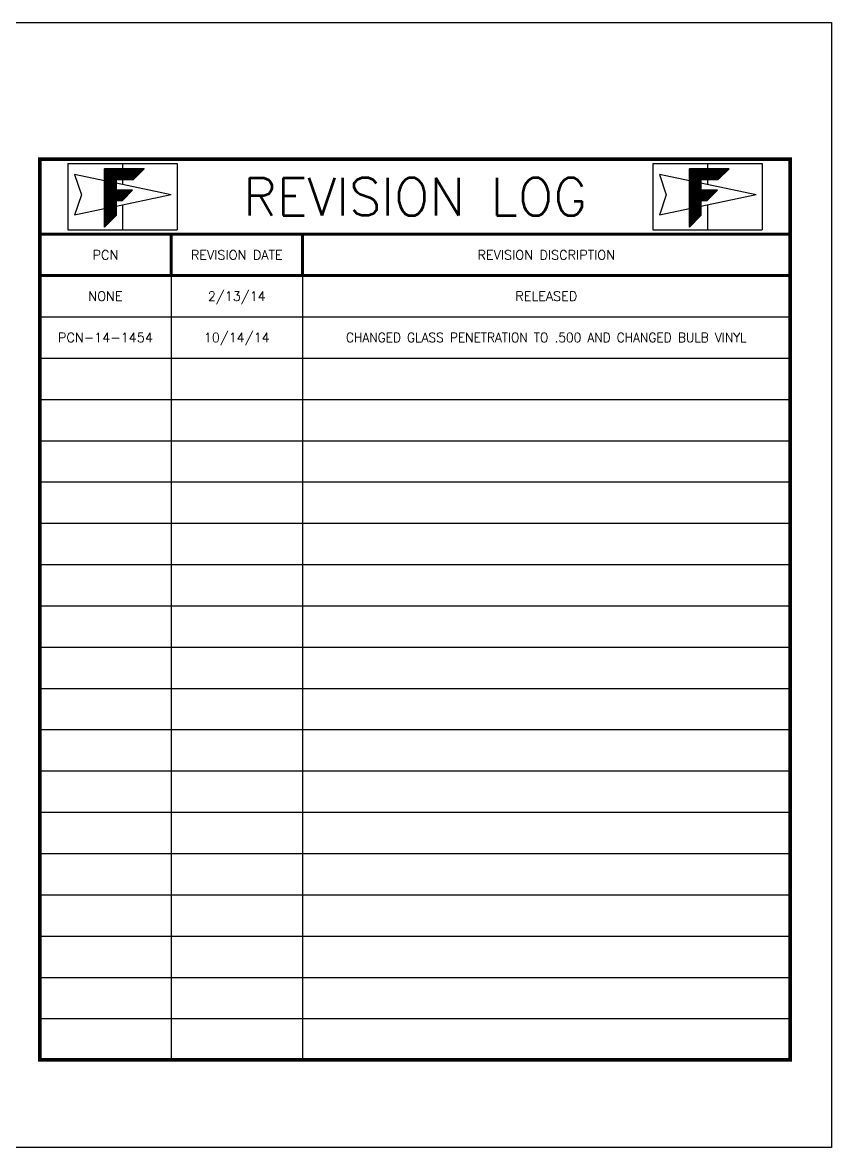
# Model space of a CAD drawing. Extents: x -82 to 113, y -82 to 93.
# Drawn here: x 32.88 to 54.44, y 13.61 to 43.58 of the extents above; entities that cross this region are included whole.
import ezdxf
from ezdxf.enums import TextEntityAlignment as Align

# ---------------------------------------------------------------- set-up
doc = ezdxf.new("R2010")
doc.units = 0
doc.header["$MEASUREMENT"] = 0
doc.layers.get('0').update_dxf_attribs({"linetype": 'CONTINUOUS'})
doc.layers.add('Ballons', color=7, linetype='CONTINUOUS')
doc.layers.add('REVISION LOG', color=7, linetype='CONTINUOUS')
doc.styles.get("Standard").update_dxf_attribs({"font": 'simplex.shx'})

# ---------------------------------------------------------------- blocks, each defined once
blk = doc.blocks.new('*X1')
at = {"color": 0}
for p, q in [((7.233, 10.235), (7.463, 10.465)), ((7.233, 10.245), (7.452, 10.465)), ((7.233, 10.256), (7.442, 10.465)), ((7.233, 10.266), (7.431, 10.465)), ((7.233, 10.277), (7.42, 10.465)), ((7.233, 10.288), (7.41, 10.465)), ((7.233, 10.298), (7.399, 10.465)), ((7.233, 10.309), (7.389, 10.465)), ((7.233, 10.319), (7.378, 10.465)), ((7.233, 10.33), (7.367, 10.465)), ((7.233, 10.341), (7.357, 10.465)), ((7.233, 10.351), (7.346, 10.465)), ((7.233, 10.362), (7.336, 10.465)), ((7.233, 10.372), (7.325, 10.465)), ((7.233, 10.383), (7.314, 10.465)), ((7.233, 10.394), (7.304, 10.465)), ((7.233, 10.404), (7.293, 10.465)), ((7.233, 10.415), (7.283, 10.465)), ((7.233, 10.426), (7.272, 10.465)), ((7.233, 10.436), (7.261, 10.465)), ((7.233, 10.447), (7.251, 10.465)), ((7.233, 10.457), (7.24, 10.465)), ((7.355, 10.337), (7.233, 10.459)), ((7.355, 10.326), (7.233, 10.448)), ((7.355, 10.316), (7.233, 10.438)), ((7.355, 10.348), (7.238, 10.465)), ((7.365, 10.348), (7.249, 10.465)), ((7.375, 10.348), (7.259, 10.465)), ((7.386, 10.348), (7.27, 10.465)), ((7.396, 10.348), (7.28, 10.465)), ((7.407, 10.348), (7.291, 10.465)), ((7.418, 10.348), (7.302, 10.465)), ((7.428, 10.348), (7.312, 10.465)), ((7.439, 10.348), (7.323, 10.465)), ((7.449, 10.348), (7.333, 10.465)), ((7.46, 10.348), (7.344, 10.465)), ((7.471, 10.348), (7.355, 10.465)), ((7.357, 10.348), (7.473, 10.465)), ((7.481, 10.348), (7.365, 10.465)), ((7.368, 10.348), (7.484, 10.465)), ((7.492, 10.348), (7.376, 10.465)), ((7.379, 10.348), (7.495, 10.465)), ((7.503, 10.348), (7.386, 10.465)), ((7.389, 10.348), (7.505, 10.465)), ((7.513, 10.348), (7.397, 10.465)), ((7.4, 10.348), (7.516, 10.465)), ((7.524, 10.348), (7.408, 10.465)), ((7.41, 10.348), (7.526, 10.465)), ((7.534, 10.348), (7.418, 10.465)), ((7.421, 10.348), (7.537, 10.465)), ((7.542, 10.351), (7.429, 10.465)), ((7.432, 10.348), (7.548, 10.465)), ((7.548, 10.356), (7.439, 10.465)), ((7.442, 10.348), (7.558, 10.465)), ((7.553, 10.362), (7.45, 10.465)), ((7.453, 10.348), (7.569, 10.465)), ((7.558, 10.367), (7.461, 10.465)), ((7.463, 10.348), (7.58, 10.465)), ((7.563, 10.372), (7.471, 10.465)), ((7.474, 10.348), (7.59, 10.465)), ((7.569, 10.378), (7.482, 10.465)), ((7.485, 10.348), (7.601, 10.465)), ((7.574, 10.383), (7.492, 10.465)), ((7.495, 10.348), (7.611, 10.465)), ((7.579, 10.388), (7.503, 10.465)), ((7.506, 10.348), (7.622, 10.465)), ((7.585, 10.394), (7.514, 10.465)), ((7.516, 10.348), (7.633, 10.465)), ((7.59, 10.399), (7.524, 10.465)), ((7.527, 10.348), (7.643, 10.465)), ((7.595, 10.404), (7.535, 10.465)), ((7.538, 10.348), (7.654, 10.465)), ((7.601, 10.409), (7.546, 10.465)), ((7.606, 10.415), (7.556, 10.465)), ((7.611, 10.42), (7.567, 10.465)), ((7.616, 10.425), (7.577, 10.465)), ((7.622, 10.431), (7.588, 10.465)), ((7.627, 10.436), (7.599, 10.465)), ((7.632, 10.441), (7.609, 10.465)), ((7.638, 10.447), (7.62, 10.465)), ((7.643, 10.452), (7.63, 10.465)), ((7.648, 10.457), (7.641, 10.465)), ((7.654, 10.462), (7.652, 10.465)), ((7.355, 10.305), (7.233, 10.427)), ((7.355, 10.295), (7.233, 10.416)), ((7.355, 10.284), (7.233, 10.406)), ((7.355, 10.273), (7.233, 10.395)), ((7.355, 10.263), (7.233, 10.385)), ((7.355, 10.252), (7.233, 10.374)), ((7.355, 10.241), (7.233, 10.363)), ((7.44, 10.145), (7.233, 10.353)), ((7.233, 10.224), (7.355, 10.346)), ((7.435, 10.14), (7.233, 10.342)), ((7.233, 10.213), (7.355, 10.335)), ((7.43, 10.135), (7.233, 10.332)), ((7.233, 10.203), (7.355, 10.325)), ((7.424, 10.129), (7.233, 10.321)), ((7.233, 10.192), (7.355, 10.314)), ((7.416, 10.127), (7.233, 10.31)), ((7.233, 10.182), (7.355, 10.304)), ((7.405, 10.127), (7.233, 10.3)), ((7.233, 10.171), (7.355, 10.293)), ((7.395, 10.127), (7.233, 10.289)), ((7.233, 10.16), (7.355, 10.282)), ((7.384, 10.127), (7.233, 10.279)), ((7.233, 10.15), (7.355, 10.272)), ((7.373, 10.127), (7.233, 10.268)), ((7.233, 10.139), (7.355, 10.261)), ((7.363, 10.127), (7.233, 10.257)), ((7.233, 10.129), (7.355, 10.25)), ((7.355, 10.125), (7.233, 10.247)), ((7.233, 10.118), (7.355, 10.24)), ((7.233, 10.012), (7.457, 10.236)), ((7.233, 10.022), (7.446, 10.236)), ((7.233, 10.033), (7.436, 10.236)), ((7.233, 10.044), (7.425, 10.236)), ((7.233, 10.054), (7.415, 10.236)), ((7.233, 10.065), (7.404, 10.236)), ((7.233, 10.076), (7.393, 10.236)), ((7.233, 10.086), (7.383, 10.236)), ((7.233, 10.097), (7.372, 10.236)), ((7.233, 10.107), (7.362, 10.236)), ((7.355, 10.114), (7.233, 10.236)), ((7.355, 10.104), (7.233, 10.226)), ((7.355, 10.093), (7.233, 10.215)), ((7.355, 10.082), (7.233, 10.204)), ((7.355, 10.072), (7.233, 10.194)), ((7.359, 10.127), (7.468, 10.236)), ((7.446, 10.151), (7.36, 10.236)), ((7.37, 10.127), (7.478, 10.236)), ((7.451, 10.156), (7.371, 10.236)), ((7.38, 10.127), (7.489, 10.236)), ((7.456, 10.161), (7.382, 10.236)), ((7.391, 10.127), (7.5, 10.236)), ((7.462, 10.167), (7.392, 10.236)), ((7.402, 10.127), (7.51, 10.236)), ((7.467, 10.172), (7.403, 10.236)), ((7.412, 10.127), (7.521, 10.236)), ((7.472, 10.177), (7.413, 10.236)), ((7.477, 10.182), (7.424, 10.236)), ((7.483, 10.188), (7.435, 10.236)), ((7.488, 10.193), (7.445, 10.236)), ((7.493, 10.198), (7.456, 10.236)), ((7.499, 10.204), (7.466, 10.236)), ((7.504, 10.209), (7.477, 10.236)), ((7.509, 10.214), (7.488, 10.236)), ((7.515, 10.22), (7.498, 10.236)), ((7.52, 10.225), (7.509, 10.236)), ((7.525, 10.23), (7.519, 10.236)), ((7.531, 10.236), (7.53, 10.236)), ((7.355, 10.061), (7.233, 10.183)), ((7.355, 10.051), (7.233, 10.172)), ((7.355, 10.04), (7.233, 10.162)), ((7.355, 10.029), (7.233, 10.151)), ((7.355, 10.019), (7.233, 10.141)), ((7.355, 10.008), (7.233, 10.13)), ((7.233, 10.001), (7.355, 10.123)), ((7.355, 9.998), (7.233, 10.119)), ((7.233, 9.991), (7.355, 10.113)), ((7.355, 9.987), (7.233, 10.109)), ((7.233, 9.98), (7.355, 10.102)), ((7.355, 9.976), (7.233, 10.098)), ((7.233, 9.969), (7.355, 10.091)), ((7.355, 9.966), (7.233, 10.088)), ((7.233, 9.959), (7.355, 10.081)), ((7.35, 9.96), (7.233, 10.077)), ((7.233, 9.948), (7.355, 10.07)), ((7.345, 9.955), (7.233, 10.066)), ((7.233, 9.938), (7.355, 10.06)), ((7.339, 9.949), (7.233, 10.056)), ((7.233, 9.927), (7.355, 10.049)), ((7.334, 9.944), (7.233, 10.045)), ((7.233, 9.916), (7.355, 10.038)), ((7.329, 9.939), (7.233, 10.035)), ((7.233, 9.906), (7.355, 10.028)), ((7.324, 9.933), (7.233, 10.024)), ((7.233, 9.895), (7.355, 10.017)), ((7.318, 9.928), (7.233, 10.013)), ((7.233, 9.885), (7.355, 10.007)), ((7.313, 9.923), (7.233, 10.003)), ((7.233, 9.874), (7.355, 9.996)), ((7.308, 9.917), (7.233, 9.992)), ((7.233, 9.863), (7.355, 9.985)), ((7.302, 9.912), (7.233, 9.982)), ((7.233, 9.853), (7.355, 9.975)), ((7.297, 9.907), (7.233, 9.971)), ((7.292, 9.902), (7.233, 9.96)), ((7.286, 9.896), (7.233, 9.95)), ((7.281, 9.891), (7.233, 9.939)), ((7.276, 9.886), (7.233, 9.929)), ((7.271, 9.88), (7.233, 9.918)), ((7.265, 9.875), (7.233, 9.907)), ((7.26, 9.87), (7.233, 9.897)), ((7.255, 9.864), (7.233, 9.886)), ((7.249, 9.859), (7.233, 9.876)), ((7.244, 9.854), (7.233, 9.865)), ((7.239, 9.849), (7.233, 9.854)), ((7.233, 9.843), (7.233, 9.844))]:
    blk.add_line(p, q, dxfattribs=at)

msp = doc.modelspace()

# ---------------------------------------------------------------- linework, layer by layer
at = {"layer": 'Ballons'}
msp.add_lwpolyline([(-12.393, 43.585), (54.444, 43.585), (54.444, 13.608), (-12.393, 13.608)], close=True, dxfattribs=at)
at = {"layer": 'REVISION LOG', "color": 151}
for p, q in [((34.092, 39.827), (37.003, 39.827)), ((34.092, 39.827), (34.092, 38.057)), ((35.547, 39.827), (35.547, 39.689)), ((37.003, 39.827), (37.003, 38.057)), ((49.681, 39.827), (52.592, 39.827)), ((49.681, 39.827), (49.681, 38.057)), ((51.136, 39.827), (51.136, 39.689)), ((52.592, 39.827), (52.592, 38.057)), ((35.547, 39.398), (35.547, 39.265)), ((51.136, 39.398), (51.136, 39.265)), ((35.547, 38.719), (35.547, 38.057)), ((51.136, 38.719), (51.136, 38.057)), ((34.092, 38.057), (37.003, 38.057)), ((49.681, 38.057), (52.592, 38.057))]:
    msp.add_line(p, q, dxfattribs=at)
at = {"layer": 'REVISION LOG', "color": 1}
for p, q in [((35.069, 39.365), (34.27, 39.533)), ((34.27, 39.533), (34.45, 38.992)), ((36.844, 38.992), (35.374, 39.301)), ((50.658, 39.365), (49.859, 39.533)), ((49.859, 39.533), (50.039, 38.992)), ((52.433, 38.992), (50.963, 39.301)), ((34.45, 38.992), (34.27, 38.45)), ((36.844, 38.992), (35.374, 38.683)), ((50.039, 38.992), (49.859, 38.45)), ((52.433, 38.992), (50.963, 38.683)), ((35.069, 38.619), (34.27, 38.45)), ((50.658, 38.619), (49.859, 38.45))]:
    msp.add_line(p, q, dxfattribs=at)
at = {"layer": 'REVISION LOG'}
for p, q in [((40.342, 37.942), (40.342, 15.942)), ((36.842, 36.842), (36.842, 15.942)), ((33.342, 35.742), (53.342, 35.742)), ((33.342, 34.642), (53.342, 34.642)), ((33.342, 33.542), (53.342, 33.542)), ((33.342, 32.442), (53.342, 32.442)), ((33.342, 31.342), (53.342, 31.342)), ((33.342, 30.242), (53.342, 30.242)), ((33.342, 29.142), (53.342, 29.142)), ((33.342, 28.042), (53.342, 28.042)), ((33.342, 26.942), (53.342, 26.942)), ((33.342, 25.842), (53.342, 25.842)), ((33.342, 24.742), (53.342, 24.742)), ((33.342, 23.642), (53.342, 23.642)), ((33.342, 22.542), (53.342, 22.542)), ((33.342, 21.442), (53.342, 21.442)), ((33.342, 20.342), (53.342, 20.342)), ((33.342, 19.242), (53.342, 19.242)), ((33.342, 18.142), (53.342, 18.142)), ((33.342, 17.042), (53.342, 17.042))]:
    msp.add_line(p, q, dxfattribs=at)
at = {"layer": 'REVISION LOG', "const_width": 0.1}
msp.add_lwpolyline([(53.342, 15.942), (53.342, 39.942), (33.342, 39.942), (33.342, 15.942), (53.342, 15.942), (53.342, 15.942)], close=True, dxfattribs=at)
at = {"layer": 'REVISION LOG', "color": 151}
for points in [[(35.374, 38.439), (35.374, 38.846), (35.543, 38.846), (35.374, 38.846), (35.374, 38.439), (35.069, 38.134), (35.069, 39.689), (36.126, 39.689), (35.836, 39.398), (35.374, 39.398), (35.374, 39.118), (35.815, 39.118), (35.374, 39.118), (35.374, 39.398), (35.836, 39.398), (36.126, 39.689), (35.069, 39.689), (35.069, 38.134), (35.374, 38.439), (35.374, 38.846), (35.543, 38.846), (35.815, 39.118), (35.374, 39.118), (35.374, 39.398), (35.836, 39.398), (36.126, 39.689), (35.069, 39.689), (35.069, 38.134)], [(50.963, 38.439), (50.963, 38.846), (51.132, 38.846), (50.963, 38.846), (50.963, 38.439), (50.658, 38.134), (50.658, 39.689), (51.715, 39.689), (51.425, 39.398), (50.963, 39.398), (50.963, 39.118), (51.404, 39.118), (50.963, 39.118), (50.963, 39.398), (51.425, 39.398), (51.715, 39.689), (50.658, 39.689), (50.658, 38.134), (50.963, 38.439), (50.963, 38.846), (51.132, 38.846), (51.404, 39.118), (50.963, 39.118), (50.963, 39.398), (51.425, 39.398), (51.715, 39.689), (50.658, 39.689), (50.658, 38.134)]]:
    msp.add_lwpolyline(points, close=True, dxfattribs=at)
at = {"layer": 'REVISION LOG', "const_width": 0.08}
for points in [[(33.342, 37.942), (53.342, 37.942)], [(36.842, 37.942), (36.842, 36.842)], [(40.342, 37.942), (40.342, 36.842)], [(33.342, 36.842), (53.342, 36.842)]]:
    msp.add_lwpolyline(points, dxfattribs=at)

# ---------------------------------------------------------------- block references
at = {"layer": 'REVISION LOG', "color": 151, "xscale": 2.5, "yscale": 2.5, "zscale": 2.5}
for p in [(16.987, 13.528), (32.576, 13.528)]:
    msp.add_blockref('*X1', p, dxfattribs=at)

# ---------------------------------------------------------------- texts
at = {"layer": 'REVISION LOG'}
for s, height, p in [('REVISION LOG', 1, (43.342, 38.942)), ('PCN', 0.25, (35.092, 37.392)), ('REVISION DATE', 0.25, (38.592, 37.392)), ('REVISION DISCRIPTION', 0.25, (46.842, 37.392)), ('NONE', 0.25, (35.092, 36.292)), ('2/13/14', 0.25, (38.592, 36.292)), ('RELEASED', 0.25, (46.842, 36.292)), ('PCN-14-1454', 0.25, (35.092, 35.192)), ('10/14/14', 0.25, (38.592, 35.192))]:
    msp.add_text(s, height=height, dxfattribs=at).set_placement(p, align=Align.MIDDLE_CENTER)
at = {"layer": 'REVISION LOG', "width": 0.95}
msp.add_text('CHANGED GLASS PENETRATION TO .500 AND CHANGED BULB VINYL', height=0.25, dxfattribs=at).set_placement((46.842, 35.192), align=Align.MIDDLE_CENTER)

doc.saveas('drawing.dxf')
